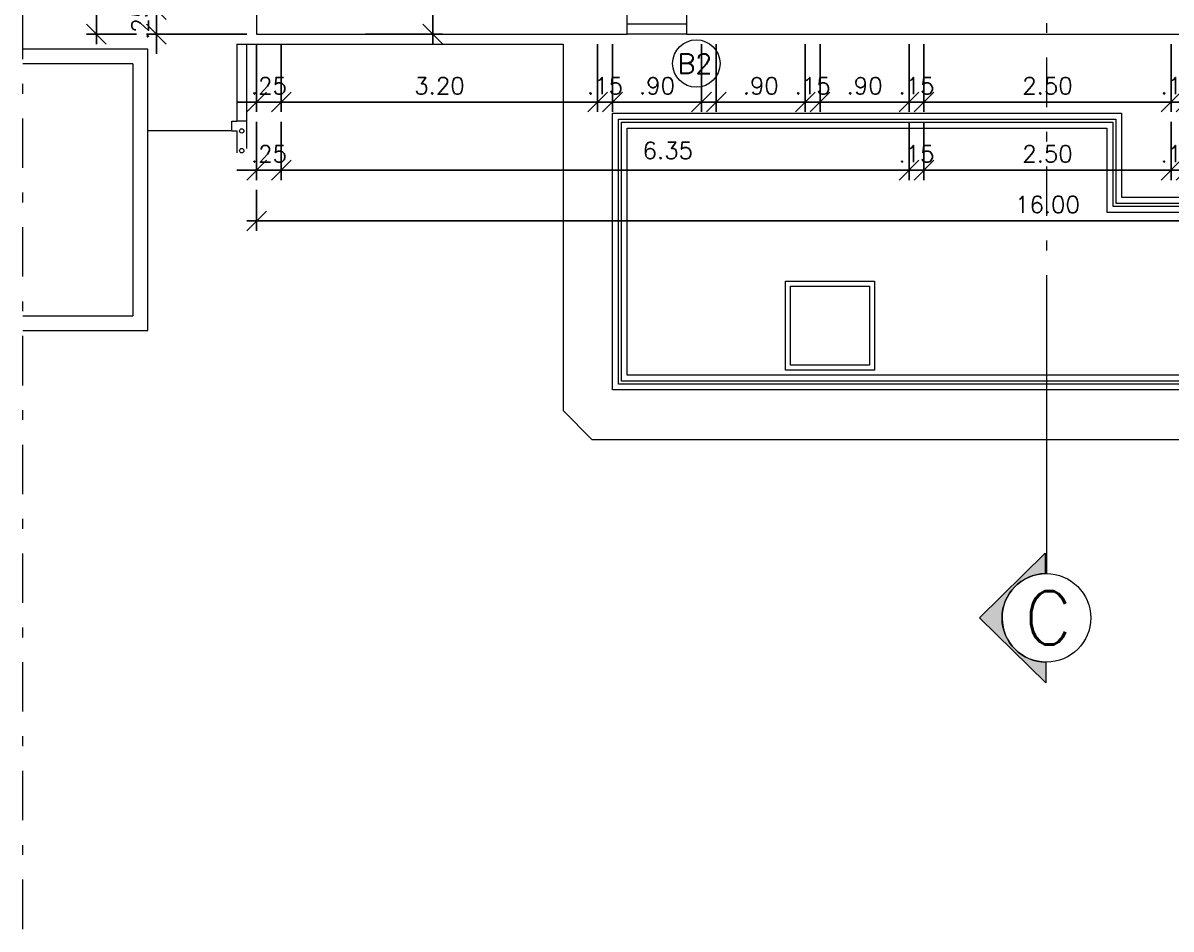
# Model space of a CAD drawing. Header units: millimetres. Extents: x 521 to 1055, y 261 to 520.
# Drawn here: x 563.33 to 574.94, y 277.91 to 287.08 of the extents above; entities that cross this region are included whole.
import ezdxf
from ezdxf.enums import TextEntityAlignment as Align

# ---------------------------------------------------------------- set-up
doc = ezdxf.new("R2010")
doc.units = ezdxf.units.MM
doc.linetypes.add('CONTINU', pattern=[0])
doc.linetypes.add('DASHDOTX2', pattern=[2, 1, -0.5, 0, -0.5])
doc.layers.add('0.1', color=8, linetype='Continuous', lineweight=13)
doc.styles.add('ROMANS', font='romans')
doc.styles.get("Standard").update_dxf_attribs({"font": 'romans.shx'})
doc.dimstyles.new('Fares Eng - 50', dxfattribs={"dimscale": 2, "dimtxt": 0.085, "dimasz": 0.1, "dimexe": 0.05, "dimexo": 0.05, "dimgap": 0.04, "dimtad": 1, "dimzin": 4, "dimdsep": 46, "dimtxsty": 'ROMANS', "dimblk1": 'OBLIQUE', "dimblk2": 'OBLIQUE', "dimsah": 1, "dimcen": 0.05, "dimdle": 0.05, "dimclrd": 8, "dimclre": 8, "dimclrt": 8, "dimaunit": 1, "dimadec": 0, "dimazin": 0, "dimtfac": 1, "dimtix": 1, "dimtmove": 2, "dimatfit": 0, "dimldrblk": 'OPEN90', "dimfxl": 1, "dimtolj": 1, "dimtzin": 0, "dimarcsym": 0})

# ---------------------------------------------------------------- blocks, each defined once
blk = doc.blocks.new('_OBLIQUE')
at = {"color": 0, "linetype": 'ByBlock'}
blk.add_line((-0.5, -0.5), (0.5, 0.5), dxfattribs=at)
blk = doc.blocks.new('*D1395')
at = {"layer": '0.1', "color": 8, "linetype": 'CONTINU', "lineweight": -2, "transparency": 16777216}
for p, q in [((565.938, 286.864), (565.938, 286.177)), ((569.138, 286.864), (569.138, 286.177)), ((565.838, 286.277), (569.238, 286.277))]:
    blk.add_line(p, q, dxfattribs=at)
at = {"layer": 'DEFPOINTS', "color": 0, "linetype": 'CONTINU', "lineweight": -2, "transparency": 16777216}
for p in [(565.938, 286.964), (569.138, 286.964), (569.138, 286.277)]:
    blk.add_point(p, dxfattribs=at)
at = {"layer": '0.1', "color": 8, "linetype": 'CONTINU', "lineweight": -2, "transparency": 16777216, "xscale": 0.2, "yscale": 0.2, "zscale": 0.2, "rotation": 180}
blk.add_blockref('_OBLIQUE', (565.938, 286.277), dxfattribs=at)
at = {"layer": '0.1', "color": 8, "linetype": 'CONTINU', "lineweight": -2, "transparency": 16777216, "xscale": 0.2, "yscale": 0.2, "zscale": 0.2}
blk.add_blockref('_OBLIQUE', (569.138, 286.277), dxfattribs=at)
at = {"layer": '0.1', "color": 8, "linetype": 'CONTINU', "transparency": 16777216, "insert": (567.538, 286.442), "char_height": 0.17, "attachment_point": 5, "style": 'ROMANS'}
blk.add_mtext('\\A1;3.20', dxfattribs=at)
blk = doc.blocks.new('_Open90')
at = {"color": 0, "linetype": 'ByBlock', "lineweight": -2}
for p, q in [((0, 0), (-1, 0)), ((-0.5, 0.5), (0, 0)), ((0, 0), (-0.5, -0.5))]:
    blk.add_line(p, q, dxfattribs=at)
blk = doc.blocks.new('*D1396')
at = {"layer": '0.1', "color": 8, "linetype": 'CONTINU', "lineweight": -2, "transparency": 16777216}
for p, q in [((569.138, 286.864), (569.138, 286.177)), ((569.288, 286.864), (569.288, 286.177)), ((569.138, 286.277), (568.938, 286.277)), ((569.288, 286.277), (569.138, 286.277)), ((569.288, 286.277), (569.488, 286.277))]:
    blk.add_line(p, q, dxfattribs=at)
at = {"layer": 'DEFPOINTS', "color": 0, "linetype": 'CONTINU', "lineweight": -2, "transparency": 16777216}
for p in [(569.138, 286.964), (569.288, 286.964), (569.138, 286.277)]:
    blk.add_point(p, dxfattribs=at)
at = {"layer": '0.1', "color": 8, "linetype": 'CONTINU', "lineweight": -2, "transparency": 16777216, "xscale": 0.2, "yscale": 0.2, "zscale": 0.2}
blk.add_blockref('_OBLIQUE', (569.138, 286.277), dxfattribs=at)
at = {"layer": '0.1', "color": 8, "linetype": 'CONTINU', "lineweight": -2, "transparency": 16777216, "xscale": 0.2, "yscale": 0.2, "zscale": 0.2, "rotation": 180}
blk.add_blockref('_OBLIQUE', (569.288, 286.277), dxfattribs=at)
at = {"layer": '0.1', "color": 8, "linetype": 'CONTINU', "transparency": 16777216, "insert": (569.213, 286.442), "char_height": 0.17, "attachment_point": 5, "style": 'ROMANS'}
blk.add_mtext('\\A1;.15', dxfattribs=at)
blk = doc.blocks.new('*D1397')
at = {"layer": '0.1', "color": 8, "linetype": 'CONTINU', "lineweight": -2, "transparency": 16777216}
for p, q in [((565.688, 286.864), (565.688, 286.177)), ((565.938, 286.864), (565.938, 286.177)), ((565.688, 286.277), (565.488, 286.277)), ((565.938, 286.277), (565.688, 286.277)), ((565.938, 286.277), (566.138, 286.277))]:
    blk.add_line(p, q, dxfattribs=at)
at = {"layer": 'DEFPOINTS', "color": 0, "linetype": 'CONTINU', "lineweight": -2, "transparency": 16777216}
for p in [(565.688, 286.964), (565.938, 286.964), (565.688, 286.277)]:
    blk.add_point(p, dxfattribs=at)
at = {"layer": '0.1', "color": 8, "linetype": 'CONTINU', "lineweight": -2, "transparency": 16777216, "xscale": 0.2, "yscale": 0.2, "zscale": 0.2}
blk.add_blockref('_OBLIQUE', (565.688, 286.277), dxfattribs=at)
at = {"layer": '0.1', "color": 8, "linetype": 'CONTINU', "lineweight": -2, "transparency": 16777216, "xscale": 0.2, "yscale": 0.2, "zscale": 0.2, "rotation": 180}
blk.add_blockref('_OBLIQUE', (565.938, 286.277), dxfattribs=at)
at = {"layer": '0.1', "color": 8, "linetype": 'CONTINU', "transparency": 16777216, "insert": (565.813, 286.442), "char_height": 0.17, "attachment_point": 5, "style": 'ROMANS'}
blk.add_mtext('\\A1;.25', dxfattribs=at)
blk = doc.blocks.new('*D1398')
at = {"layer": '0.1', "color": 8, "linetype": 'CONTINU', "lineweight": -2, "transparency": 16777216}
for p, q in [((569.288, 286.864), (569.288, 286.177)), ((570.188, 286.864), (570.188, 286.177)), ((569.188, 286.277), (570.288, 286.277))]:
    blk.add_line(p, q, dxfattribs=at)
at = {"layer": 'DEFPOINTS', "color": 0, "linetype": 'CONTINU', "lineweight": -2, "transparency": 16777216}
for p in [(569.288, 286.964), (570.188, 286.964), (570.188, 286.277)]:
    blk.add_point(p, dxfattribs=at)
at = {"layer": '0.1', "color": 8, "linetype": 'CONTINU', "lineweight": -2, "transparency": 16777216, "xscale": 0.2, "yscale": 0.2, "zscale": 0.2, "rotation": 180}
blk.add_blockref('_OBLIQUE', (569.288, 286.277), dxfattribs=at)
at = {"layer": '0.1', "color": 8, "linetype": 'CONTINU', "lineweight": -2, "transparency": 16777216, "xscale": 0.2, "yscale": 0.2, "zscale": 0.2}
blk.add_blockref('_OBLIQUE', (570.188, 286.277), dxfattribs=at)
at = {"layer": '0.1', "color": 8, "linetype": 'CONTINU', "transparency": 16777216, "insert": (569.738, 286.442), "char_height": 0.17, "attachment_point": 5, "style": 'ROMANS'}
blk.add_mtext('\\A1;.90', dxfattribs=at)
blk = doc.blocks.new('*D1399')
at = {"layer": '0.1', "color": 8, "linetype": 'CONTINU', "lineweight": -2, "transparency": 16777216}
for p, q in [((570.338, 286.864), (570.338, 286.177)), ((571.238, 286.864), (571.238, 286.177)), ((570.238, 286.277), (571.338, 286.277))]:
    blk.add_line(p, q, dxfattribs=at)
at = {"layer": 'DEFPOINTS', "color": 0, "linetype": 'CONTINU', "lineweight": -2, "transparency": 16777216}
for p in [(570.338, 286.964), (571.238, 286.964), (571.238, 286.277)]:
    blk.add_point(p, dxfattribs=at)
at = {"layer": '0.1', "color": 8, "linetype": 'CONTINU', "lineweight": -2, "transparency": 16777216, "xscale": 0.2, "yscale": 0.2, "zscale": 0.2, "rotation": 180}
blk.add_blockref('_OBLIQUE', (570.338, 286.277), dxfattribs=at)
at = {"layer": '0.1', "color": 8, "linetype": 'CONTINU', "lineweight": -2, "transparency": 16777216, "xscale": 0.2, "yscale": 0.2, "zscale": 0.2}
blk.add_blockref('_OBLIQUE', (571.238, 286.277), dxfattribs=at)
at = {"layer": '0.1', "color": 8, "linetype": 'CONTINU', "transparency": 16777216, "insert": (570.788, 286.442), "char_height": 0.17, "attachment_point": 5, "style": 'ROMANS'}
blk.add_mtext('\\A1;.90', dxfattribs=at)
blk = doc.blocks.new('*D1400')
at = {"layer": '0.1', "color": 8, "linetype": 'CONTINU', "lineweight": -2, "transparency": 16777216}
for p, q in [((571.238, 286.864), (571.238, 286.177)), ((571.388, 286.864), (571.388, 286.177)), ((571.238, 286.277), (571.038, 286.277)), ((571.238, 286.277), (571.388, 286.277)), ((571.388, 286.277), (571.588, 286.277))]:
    blk.add_line(p, q, dxfattribs=at)
at = {"layer": 'DEFPOINTS', "color": 0, "linetype": 'CONTINU', "lineweight": -2, "transparency": 16777216}
for p in [(571.238, 286.964), (571.388, 286.964), (571.388, 286.277)]:
    blk.add_point(p, dxfattribs=at)
at = {"layer": '0.1', "color": 8, "linetype": 'CONTINU', "lineweight": -2, "transparency": 16777216, "xscale": 0.2, "yscale": 0.2, "zscale": 0.2}
blk.add_blockref('_OBLIQUE', (571.238, 286.277), dxfattribs=at)
at = {"layer": '0.1', "color": 8, "linetype": 'CONTINU', "lineweight": -2, "transparency": 16777216, "xscale": 0.2, "yscale": 0.2, "zscale": 0.2, "rotation": 180}
blk.add_blockref('_OBLIQUE', (571.388, 286.277), dxfattribs=at)
at = {"layer": '0.1', "color": 8, "linetype": 'CONTINU', "transparency": 16777216, "insert": (571.313, 286.442), "char_height": 0.17, "attachment_point": 5, "style": 'ROMANS'}
blk.add_mtext('\\A1;.15', dxfattribs=at)
blk = doc.blocks.new('*D1401')
at = {"layer": '0.1', "color": 8, "linetype": 'CONTINU', "lineweight": -2, "transparency": 16777216}
for p, q in [((571.388, 286.864), (571.388, 286.177)), ((572.288, 286.864), (572.288, 286.177)), ((571.288, 286.277), (572.388, 286.277))]:
    blk.add_line(p, q, dxfattribs=at)
at = {"layer": 'DEFPOINTS', "color": 0, "linetype": 'CONTINU', "lineweight": -2, "transparency": 16777216}
for p in [(571.388, 286.964), (572.288, 286.964), (572.288, 286.277)]:
    blk.add_point(p, dxfattribs=at)
at = {"layer": '0.1', "color": 8, "linetype": 'CONTINU', "lineweight": -2, "transparency": 16777216, "xscale": 0.2, "yscale": 0.2, "zscale": 0.2, "rotation": 180}
blk.add_blockref('_OBLIQUE', (571.388, 286.277), dxfattribs=at)
at = {"layer": '0.1', "color": 8, "linetype": 'CONTINU', "lineweight": -2, "transparency": 16777216, "xscale": 0.2, "yscale": 0.2, "zscale": 0.2}
blk.add_blockref('_OBLIQUE', (572.288, 286.277), dxfattribs=at)
at = {"layer": '0.1', "color": 8, "linetype": 'CONTINU', "transparency": 16777216, "insert": (571.838, 286.442), "char_height": 0.17, "attachment_point": 5, "style": 'ROMANS'}
blk.add_mtext('\\A1;.90', dxfattribs=at)
blk = doc.blocks.new('*D1402')
at = {"layer": '0.1', "color": 8, "linetype": 'CONTINU', "lineweight": -2, "transparency": 16777216}
for p, q in [((572.288, 286.864), (572.288, 286.177)), ((572.438, 286.864), (572.438, 286.177)), ((572.288, 286.277), (572.088, 286.277)), ((572.288, 286.277), (572.438, 286.277)), ((572.438, 286.277), (572.638, 286.277))]:
    blk.add_line(p, q, dxfattribs=at)
at = {"layer": 'DEFPOINTS', "color": 0, "linetype": 'CONTINU', "lineweight": -2, "transparency": 16777216}
for p in [(572.288, 286.964), (572.438, 286.964), (572.438, 286.277)]:
    blk.add_point(p, dxfattribs=at)
at = {"layer": '0.1', "color": 8, "linetype": 'CONTINU', "lineweight": -2, "transparency": 16777216, "xscale": 0.2, "yscale": 0.2, "zscale": 0.2}
blk.add_blockref('_OBLIQUE', (572.288, 286.277), dxfattribs=at)
at = {"layer": '0.1', "color": 8, "linetype": 'CONTINU', "lineweight": -2, "transparency": 16777216, "xscale": 0.2, "yscale": 0.2, "zscale": 0.2, "rotation": 180}
blk.add_blockref('_OBLIQUE', (572.438, 286.277), dxfattribs=at)
at = {"layer": '0.1', "color": 8, "linetype": 'CONTINU', "transparency": 16777216, "insert": (572.363, 286.442), "char_height": 0.17, "attachment_point": 5, "style": 'ROMANS'}
blk.add_mtext('\\A1;.15', dxfattribs=at)
blk = doc.blocks.new('*D1403')
at = {"layer": '0.1', "color": 8, "linetype": 'CONTINU', "lineweight": -2, "transparency": 16777216}
for p, q in [((572.438, 286.864), (572.438, 286.177)), ((574.938, 286.864), (574.938, 286.177)), ((572.338, 286.277), (575.038, 286.277))]:
    blk.add_line(p, q, dxfattribs=at)
at = {"layer": 'DEFPOINTS', "color": 0, "linetype": 'CONTINU', "lineweight": -2, "transparency": 16777216}
for p in [(572.438, 286.964), (574.938, 286.964), (574.938, 286.277)]:
    blk.add_point(p, dxfattribs=at)
at = {"layer": '0.1', "color": 8, "linetype": 'CONTINU', "lineweight": -2, "transparency": 16777216, "xscale": 0.2, "yscale": 0.2, "zscale": 0.2, "rotation": 180}
blk.add_blockref('_OBLIQUE', (572.438, 286.277), dxfattribs=at)
at = {"layer": '0.1', "color": 8, "linetype": 'CONTINU', "lineweight": -2, "transparency": 16777216, "xscale": 0.2, "yscale": 0.2, "zscale": 0.2}
blk.add_blockref('_OBLIQUE', (574.938, 286.277), dxfattribs=at)
at = {"layer": '0.1', "color": 8, "linetype": 'CONTINU', "transparency": 16777216, "insert": (573.688, 286.442), "char_height": 0.17, "attachment_point": 5, "style": 'ROMANS'}
blk.add_mtext('\\A1;2.50', dxfattribs=at)
blk = doc.blocks.new('*D1404')
at = {"layer": '0.1', "color": 8, "linetype": 'CONTINU', "lineweight": -2, "transparency": 16777216}
for p, q in [((574.938, 286.864), (574.938, 286.177)), ((575.088, 286.864), (575.088, 286.177)), ((574.938, 286.277), (574.738, 286.277)), ((575.088, 286.277), (574.938, 286.277)), ((575.088, 286.277), (575.288, 286.277))]:
    blk.add_line(p, q, dxfattribs=at)
at = {"layer": 'DEFPOINTS', "color": 0, "linetype": 'CONTINU', "lineweight": -2, "transparency": 16777216}
for p in [(574.938, 286.964), (575.088, 286.964), (574.938, 286.277)]:
    blk.add_point(p, dxfattribs=at)
at = {"layer": '0.1', "color": 8, "linetype": 'CONTINU', "lineweight": -2, "transparency": 16777216, "xscale": 0.2, "yscale": 0.2, "zscale": 0.2}
blk.add_blockref('_OBLIQUE', (574.938, 286.277), dxfattribs=at)
at = {"layer": '0.1', "color": 8, "linetype": 'CONTINU', "lineweight": -2, "transparency": 16777216, "xscale": 0.2, "yscale": 0.2, "zscale": 0.2, "rotation": 180}
blk.add_blockref('_OBLIQUE', (575.088, 286.277), dxfattribs=at)
at = {"layer": '0.1', "color": 8, "linetype": 'CONTINU', "transparency": 16777216, "insert": (575.013, 286.442), "char_height": 0.17, "attachment_point": 5, "style": 'ROMANS'}
blk.add_mtext('\\A1;.15', dxfattribs=at)
blk = doc.blocks.new('*D1408')
at = {"layer": '0.1', "color": 8, "linetype": 'CONTINU', "lineweight": -2, "transparency": 16777216}
for p, q in [((565.938, 286.077), (565.938, 285.488)), ((572.288, 286.077), (572.288, 285.488)), ((565.838, 285.588), (572.388, 285.588))]:
    blk.add_line(p, q, dxfattribs=at)
at = {"layer": 'DEFPOINTS', "color": 0, "linetype": 'CONTINU', "lineweight": -2, "transparency": 16777216}
for p in [(565.938, 286.177), (572.288, 286.177), (572.288, 285.588)]:
    blk.add_point(p, dxfattribs=at)
at = {"layer": '0.1', "color": 8, "linetype": 'CONTINU', "lineweight": -2, "transparency": 16777216, "xscale": 0.2, "yscale": 0.2, "zscale": 0.2, "rotation": 180}
blk.add_blockref('_OBLIQUE', (565.938, 285.588), dxfattribs=at)
at = {"layer": '0.1', "color": 8, "linetype": 'CONTINU', "lineweight": -2, "transparency": 16777216, "xscale": 0.2, "yscale": 0.2, "zscale": 0.2}
blk.add_blockref('_OBLIQUE', (572.288, 285.588), dxfattribs=at)
at = {"layer": '0.1', "color": 8, "linetype": 'CONTINU', "transparency": 16777216, "insert": (569.848, 285.788), "char_height": 0.17, "attachment_point": 5, "style": 'ROMANS'}
blk.add_mtext('\\A1;6.35', dxfattribs=at)
blk = doc.blocks.new('*D1409')
at = {"layer": '0.1', "color": 8, "linetype": 'CONTINU', "lineweight": -2, "transparency": 16777216}
for p, q in [((565.688, 286.077), (565.688, 285.488)), ((565.938, 286.077), (565.938, 285.488)), ((565.688, 285.588), (565.488, 285.588)), ((565.688, 285.588), (565.938, 285.588)), ((565.938, 285.588), (566.138, 285.588))]:
    blk.add_line(p, q, dxfattribs=at)
at = {"layer": 'DEFPOINTS', "color": 0, "linetype": 'CONTINU', "lineweight": -2, "transparency": 16777216}
for p in [(565.688, 286.177), (565.938, 286.177), (565.938, 285.588)]:
    blk.add_point(p, dxfattribs=at)
at = {"layer": '0.1', "color": 8, "linetype": 'CONTINU', "lineweight": -2, "transparency": 16777216, "xscale": 0.2, "yscale": 0.2, "zscale": 0.2}
blk.add_blockref('_OBLIQUE', (565.688, 285.588), dxfattribs=at)
at = {"layer": '0.1', "color": 8, "linetype": 'CONTINU', "lineweight": -2, "transparency": 16777216, "xscale": 0.2, "yscale": 0.2, "zscale": 0.2, "rotation": 180}
blk.add_blockref('_OBLIQUE', (565.938, 285.588), dxfattribs=at)
at = {"layer": '0.1', "color": 8, "linetype": 'CONTINU', "transparency": 16777216, "insert": (565.813, 285.753), "char_height": 0.17, "attachment_point": 5, "style": 'ROMANS'}
blk.add_mtext('\\A1;.25', dxfattribs=at)
blk = doc.blocks.new('*D1410')
at = {"layer": '0.1', "color": 8, "linetype": 'CONTINU', "lineweight": -2, "transparency": 16777216}
for p, q in [((572.288, 286.077), (572.288, 285.488)), ((572.438, 286.077), (572.438, 285.488)), ((572.288, 285.588), (572.088, 285.588)), ((572.288, 285.588), (572.438, 285.588)), ((572.438, 285.588), (572.638, 285.588))]:
    blk.add_line(p, q, dxfattribs=at)
at = {"layer": 'DEFPOINTS', "color": 0, "linetype": 'CONTINU', "lineweight": -2, "transparency": 16777216}
for p in [(572.288, 286.177), (572.438, 286.177), (572.438, 285.588)]:
    blk.add_point(p, dxfattribs=at)
at = {"layer": '0.1', "color": 8, "linetype": 'CONTINU', "lineweight": -2, "transparency": 16777216, "xscale": 0.2, "yscale": 0.2, "zscale": 0.2}
blk.add_blockref('_OBLIQUE', (572.288, 285.588), dxfattribs=at)
at = {"layer": '0.1', "color": 8, "linetype": 'CONTINU', "lineweight": -2, "transparency": 16777216, "xscale": 0.2, "yscale": 0.2, "zscale": 0.2, "rotation": 180}
blk.add_blockref('_OBLIQUE', (572.438, 285.588), dxfattribs=at)
at = {"layer": '0.1', "color": 8, "linetype": 'CONTINU', "transparency": 16777216, "insert": (572.363, 285.753), "char_height": 0.17, "attachment_point": 5, "style": 'ROMANS'}
blk.add_mtext('\\A1;.15', dxfattribs=at)
blk = doc.blocks.new('*D1411')
at = {"layer": '0.1', "color": 8, "linetype": 'CONTINU', "lineweight": -2, "transparency": 16777216}
for p, q in [((572.438, 286.077), (572.438, 285.488)), ((574.938, 286.077), (574.938, 285.488)), ((572.338, 285.588), (575.038, 285.588))]:
    blk.add_line(p, q, dxfattribs=at)
at = {"layer": 'DEFPOINTS', "color": 0, "linetype": 'CONTINU', "lineweight": -2, "transparency": 16777216}
for p in [(572.438, 286.177), (574.938, 286.177), (574.938, 285.588)]:
    blk.add_point(p, dxfattribs=at)
at = {"layer": '0.1', "color": 8, "linetype": 'CONTINU', "lineweight": -2, "transparency": 16777216, "xscale": 0.2, "yscale": 0.2, "zscale": 0.2, "rotation": 180}
blk.add_blockref('_OBLIQUE', (572.438, 285.588), dxfattribs=at)
at = {"layer": '0.1', "color": 8, "linetype": 'CONTINU', "lineweight": -2, "transparency": 16777216, "xscale": 0.2, "yscale": 0.2, "zscale": 0.2}
blk.add_blockref('_OBLIQUE', (574.938, 285.588), dxfattribs=at)
at = {"layer": '0.1', "color": 8, "linetype": 'CONTINU', "transparency": 16777216, "insert": (573.688, 285.753), "char_height": 0.17, "attachment_point": 5, "style": 'ROMANS'}
blk.add_mtext('\\A1;2.50', dxfattribs=at)
blk = doc.blocks.new('*D1412')
at = {"layer": '0.1', "color": 8, "linetype": 'CONTINU', "lineweight": -2, "transparency": 16777216}
for p, q in [((574.938, 286.077), (574.938, 285.488)), ((575.088, 286.077), (575.088, 285.488)), ((574.938, 285.588), (574.738, 285.588)), ((574.938, 285.588), (575.088, 285.588)), ((575.088, 285.588), (575.288, 285.588))]:
    blk.add_line(p, q, dxfattribs=at)
at = {"layer": 'DEFPOINTS', "color": 0, "linetype": 'CONTINU', "lineweight": -2, "transparency": 16777216}
for p in [(574.938, 286.177), (575.088, 286.177), (575.088, 285.588)]:
    blk.add_point(p, dxfattribs=at)
at = {"layer": '0.1', "color": 8, "linetype": 'CONTINU', "lineweight": -2, "transparency": 16777216, "xscale": 0.2, "yscale": 0.2, "zscale": 0.2}
blk.add_blockref('_OBLIQUE', (574.938, 285.588), dxfattribs=at)
at = {"layer": '0.1', "color": 8, "linetype": 'CONTINU', "lineweight": -2, "transparency": 16777216, "xscale": 0.2, "yscale": 0.2, "zscale": 0.2, "rotation": 180}
blk.add_blockref('_OBLIQUE', (575.088, 285.588), dxfattribs=at)
at = {"layer": '0.1', "color": 8, "linetype": 'CONTINU', "transparency": 16777216, "insert": (575.013, 285.753), "char_height": 0.17, "attachment_point": 5, "style": 'ROMANS'}
blk.add_mtext('\\A1;.15', dxfattribs=at)
blk = doc.blocks.new('*D1634')
at = {"layer": '0.1', "color": 8, "linetype": 'CONTINU', "lineweight": -2, "transparency": 16777216}
for p, q in [((565.688, 285.388), (565.688, 284.975)), ((581.688, 285.389), (581.688, 284.975)), ((581.788, 285.075), (565.588, 285.075))]:
    blk.add_line(p, q, dxfattribs=at)
at = {"layer": 'DEFPOINTS', "color": 0, "linetype": 'CONTINU', "lineweight": -2, "transparency": 16777216}
for p in [(565.688, 285.488), (581.688, 285.489), (565.688, 285.075)]:
    blk.add_point(p, dxfattribs=at)
at = {"layer": '0.1', "color": 8, "linetype": 'CONTINU', "lineweight": -2, "transparency": 16777216, "xscale": 0.2, "yscale": 0.2, "zscale": 0.2, "rotation": 180}
blk.add_blockref('_OBLIQUE', (565.688, 285.075), dxfattribs=at)
at = {"layer": '0.1', "color": 8, "linetype": 'CONTINU', "lineweight": -2, "transparency": 16777216, "xscale": 0.2, "yscale": 0.2, "zscale": 0.2}
blk.add_blockref('_OBLIQUE', (581.688, 285.075), dxfattribs=at)
at = {"layer": '0.1', "color": 8, "linetype": 'CONTINU', "transparency": 16777216, "insert": (573.688, 285.24), "char_height": 0.17, "attachment_point": 5, "style": 'ROMANS'}
blk.add_mtext('\\A1;16.00', dxfattribs=at)
blk = doc.blocks.new('*D1423')
at = {"layer": '0.1', "color": 8, "linetype": 'CONTINU', "lineweight": -2, "transparency": 16777216}
for p, q in [((564.675, 287.214), (564.675, 287.414)), ((565.588, 287.214), (564.575, 287.214)), ((564.675, 287.214), (564.675, 286.964)), ((565.588, 286.964), (564.575, 286.964)), ((564.675, 286.964), (564.675, 286.764))]:
    blk.add_line(p, q, dxfattribs=at)
at = {"layer": 'DEFPOINTS', "color": 0, "linetype": 'CONTINU', "lineweight": -2, "transparency": 16777216}
for p in [(565.688, 287.214), (564.675, 286.964), (565.688, 286.964)]:
    blk.add_point(p, dxfattribs=at)
at = {"layer": '0.1', "color": 8, "linetype": 'CONTINU', "lineweight": -2, "transparency": 16777216, "xscale": 0.2, "yscale": 0.2, "zscale": 0.2}
for p, rotation in [((564.675, 287.214), 270), ((564.675, 286.964), 90)]:
    blk.add_blockref('_OBLIQUE', p, dxfattribs=dict(at, rotation=rotation))
at = {"layer": '0.1', "color": 8, "linetype": 'CONTINU', "transparency": 16777216, "insert": (564.51, 287.089), "char_height": 0.17, "attachment_point": 5, "rotation": 90, "style": 'ROMANS'}
blk.add_mtext('\\A1;.25', dxfattribs=at)
blk = doc.blocks.new('*D1429')
at = {"layer": '0.1', "color": 8, "linetype": 'CONTINU', "lineweight": -2, "transparency": 16777216}
for p, q in [((564.068, 286.864), (564.068, 337.064)), ((564.475, 336.964), (563.968, 336.964)), ((564.475, 286.964), (563.968, 286.964))]:
    blk.add_line(p, q, dxfattribs=at)
at = {"layer": 'DEFPOINTS', "color": 0, "linetype": 'CONTINU', "lineweight": -2, "transparency": 16777216}
for p in [(564.068, 336.964), (564.575, 336.964), (564.575, 286.964)]:
    blk.add_point(p, dxfattribs=at)
at = {"layer": '0.1', "color": 8, "linetype": 'CONTINU', "lineweight": -2, "transparency": 16777216, "xscale": 0.2, "yscale": 0.2, "zscale": 0.2}
for p, rotation in [((564.068, 336.964), 90), ((564.068, 286.964), 270)]:
    blk.add_blockref('_OBLIQUE', p, dxfattribs=dict(at, rotation=rotation))
at = {"layer": '0.1', "color": 8, "linetype": 'CONTINU', "transparency": 16777216, "insert": (563.903, 311.964), "char_height": 0.17, "attachment_point": 5, "rotation": 90, "style": 'ROMANS'}
blk.add_mtext('\\A1;50.00', dxfattribs=at)
blk = doc.blocks.new('*D1641')
at = {"layer": '0.1', "color": 8, "lineweight": -2, "transparency": 16777216}
for p, q in [((567.471, 288.064), (567.471, 286.864)), ((566.788, 287.964), (567.571, 287.964)), ((566.788, 286.964), (567.571, 286.964))]:
    blk.add_line(p, q, dxfattribs=at)
at = {"layer": 'DEFPOINTS', "color": 0, "lineweight": -2, "transparency": 16777216}
for p in [(566.688, 287.964), (566.688, 286.964), (567.471, 286.964)]:
    blk.add_point(p, dxfattribs=at)
at = {"layer": '0.1', "color": 8, "lineweight": -2, "transparency": 16777216, "xscale": 0.2, "yscale": 0.2, "zscale": 0.2}
for p, rotation in [((567.471, 287.964), 90), ((567.471, 286.964), 270)]:
    blk.add_blockref('_OBLIQUE', p, dxfattribs=dict(at, rotation=rotation))
at = {"layer": '0.1', "color": 8, "transparency": 16777216, "insert": (567.306, 287.464), "char_height": 0.17, "attachment_point": 5, "rotation": 90, "style": 'ROMANS'}
blk.add_mtext('\\A1;1.00', dxfattribs=at)
blk = doc.blocks.new('Cor-4A')
h = blk.add_hatch(color=1)
edge = h.paths.add_edge_path()
edge.add_line((-0.00005, -0.00732), (-0.00757, 0))
edge.add_line((-0.00757, 0), (-0.00014, 0.00731))
edge.add_line((-0.00014, 0.00731), (-0.00014, 0.005))
edge.add_arc((0, 0), 0.005, 91.6216, 269.468)
edge.add_line((-0.00005, -0.005), (-0.00005, -0.00732))
at = {"linetype": 'DASHDOTX2'}
blk.add_line((0, 0.03735), (0, 0.005), dxfattribs=at)
at = {"color": 1}
blk.add_lwpolyline([(-0.00005, -0.00732), (-0.00757, 0), (-0.00014, 0.00731), (-0.00014, 0.005, 0.98138), (-0.00005, -0.005)], format="xyb", close=True, dxfattribs=at)
blk.add_circle((0, 0), 0.005, dxfattribs=at)
at = {"color": 3, "style": 'ROMANS'}
blk.add_attdef('O', text='', height=0.006, rotation=90, dxfattribs=at).set_placement((0.00019, 0), align=Align.MIDDLE)

msp = doc.modelspace()

# ---------------------------------------------------------------- linework, layer by layer
at = {"layer": '0.1', "color": 8, "linetype": 'DASHDOTX2', "ltscale": 0.5}
for p, q in [((563.32502, 277.91074), (563.32502, 340.92222)), ((573.67694, 337.32691), (573.67694, 284.40546))]:
    msp.add_line(p, q, dxfattribs=at)
at = {"layer": '0.1', "color": 7}
for p, q in [((565.68774, 287.96448), (565.68774, 286.96448)), ((569.43774, 286.96448), (569.43774, 287.21448)), ((570.03774, 287.21448), (570.03774, 286.96448)), ((565.68774, 286.96448), (569.43774, 286.96448)), ((570.03774, 286.96448), (581.68774, 286.96448))]:
    msp.add_line(p, q, dxfattribs=at)
at = {"layer": '0.1', "color": 8, "linetype": 'CONTINU'}
for p, q in [((570.03774, 287.06448), (569.43774, 287.06448)), ((570.03774, 286.96448), (569.43774, 286.96448))]:
    msp.add_line(p, q, dxfattribs=at)
at = {"layer": '0.1', "color": 8}
for p, q in [((565.48774, 286.86448), (568.78774, 286.86448)), ((565.48774, 286.86448), (565.48774, 286.08519)), ((565.58774, 286.86448), (565.58774, 285.8059)), ((568.78774, 286.86448), (568.78774, 283.15737)), ((564.58774, 286.81286), (563.32502, 286.81286)), ((564.58774, 283.96448), (564.58774, 286.81286)), ((564.43774, 286.66286), (563.32502, 286.66286)), ((564.43774, 286.66286), (564.43774, 284.11448)), ((565.43774, 285.98519), (565.43774, 286.08519)), ((565.43774, 286.08519), (565.48774, 286.08519)), ((565.58774, 286.08519), (565.48774, 286.08519)), ((565.43774, 285.98519), (564.58774, 285.98519)), ((565.43774, 285.98519), (565.48774, 285.98519)), ((565.48774, 285.98519), (565.48774, 285.76448)), ((563.32502, 284.11448), (564.43774, 284.11448)), ((563.32502, 283.96448), (564.58774, 283.96448)), ((568.78774, 283.15737), (569.08063, 282.86448)), ((569.08063, 282.86448), (575.63774, 282.86448))]:
    msp.add_line(p, q, dxfattribs=at)
for points in [[(581.58774, 283.76448), (581.58774, 283.36448), (569.28774, 283.36448), (569.28774, 286.16448), (574.43774, 286.16448), (574.43774, 285.31448), (578.33774, 285.31448), (578.33774, 286.96448), (578.33774, 286.96448)], [(581.52774, 283.76448), (581.52774, 283.42448), (569.34774, 283.42448), (569.34774, 286.10448), (574.37774, 286.10448), (574.37774, 285.25448), (578.39774, 285.25448), (578.39774, 286.90448), (581.43774, 286.90448)], [(581.49774, 283.76448), (581.49774, 283.45448), (569.37774, 283.45448), (569.37774, 286.07448), (574.34774, 286.07448), (574.34774, 285.22448), (578.42774, 285.22448), (578.42774, 286.87448), (581.43774, 286.87448)], [(581.43774, 283.76448), (581.43774, 283.51448), (569.43774, 283.51448), (569.43774, 286.01448), (574.28774, 286.01448), (574.28774, 285.16448), (578.48774, 285.16448), (578.48774, 286.81448), (581.43774, 286.81448)]]:
    msp.add_lwpolyline(points, dxfattribs=at)
for points in [[(571.03774, 284.46448), (571.93774, 284.46448), (571.93774, 283.56448), (571.03774, 283.56448)], [(571.08774, 284.41448), (571.88774, 284.41448), (571.88774, 283.61448), (571.08774, 283.61448)]]:
    msp.add_lwpolyline(points, close=True, dxfattribs=at)
for centre, radius in [((570.13611, 286.66712), 0.23964), ((565.53774, 285.98519), 0.0225), ((565.53774, 285.78519), 0.0225)]:
    msp.add_circle(centre, radius, dxfattribs=at)

# ---------------------------------------------------------------- block references
ref = msp.add_blockref('Cor-4A', (573.67694, 281.0588), dxfattribs=dict(at, xscale=89.59999999999991, yscale=89.59999999999991, zscale=89.59999999999991))
ref.add_attrib('O', 'C', dxfattribs={"layer": '0', "color": 3, "height": 0.5376, "style": 'ROMANS'}).set_placement((573.69433, 281.0588), align=Align.MIDDLE)

# ---------------------------------------------------------------- texts
msp.add_text('B2', height=0.2, dxfattribs=at).set_placement((569.94551, 286.56561))

# ---------------------------------------------------------------- dimensions: what is measured, and where the dimension line sits
at = {"layer": '0.1', "color": 8, "linetype": 'CONTINU'}
for base, p1, p2, picture, middle in [((564.06768, 336.96448), (564.57539, 286.96448), (564.57539, 336.96448), '*D1429', (563.90268, 311.96448)), ((564.67539, 286.96448), (565.68774, 287.21448), (565.68774, 286.96448), '*D1423', (564.51039, 287.08948))]:
    dim = msp.add_linear_dim(base=base, p1=p1, p2=p2, angle=90, dimstyle='Fares Eng - 50', dxfattribs=at)
    dim.commit()
    dim.dimension.update_dxf_attribs({"geometry": picture, "text_midpoint": middle})
at = {"layer": '0.1', "color": 7}
dim = msp.add_linear_dim(base=(567.47062, 286.96448), p1=(566.68774, 287.96448), p2=(566.68774, 286.96448), angle=90, dimstyle='Fares Eng - 50', dxfattribs=at)
dim.commit()
dim.dimension.update_dxf_attribs({"geometry": '*D1641', "text_midpoint": (567.30562, 287.46448)})
at = {"layer": '0.1', "color": 8, "linetype": 'CONTINU'}
for base, p1, p2, picture, middle in [((565.68774, 286.27684), (565.93774, 286.96448), (565.68774, 286.96448), '*D1397', (565.81274, 286.44184)), ((569.13774, 286.27684), (565.93774, 286.96448), (569.13774, 286.96448), '*D1395', (567.53774, 286.44184)), ((569.13774, 286.27684), (569.28774, 286.96448), (569.13774, 286.96448), '*D1396', (569.21274, 286.44184)), ((570.18774, 286.27684), (569.28774, 286.96448), (570.18774, 286.96448), '*D1398', (569.73774, 286.44184)), ((571.23774, 286.27684), (570.33774, 286.96448), (571.23774, 286.96448), '*D1399', (570.78774, 286.44184)), ((571.38774, 286.27684), (571.23774, 286.96448), (571.38774, 286.96448), '*D1400', (571.31274, 286.44184)), ((572.28774, 286.27684), (571.38774, 286.96448), (572.28774, 286.96448), '*D1401', (571.83774, 286.44184)), ((572.43774, 286.27684), (572.28774, 286.96448), (572.43774, 286.96448), '*D1402', (572.36274, 286.44184)), ((574.93774, 286.27684), (572.43774, 286.96448), (574.93774, 286.96448), '*D1403', (573.68774, 286.44184)), ((574.93774, 286.27684), (575.08774, 286.96448), (574.93774, 286.96448), '*D1404', (575.01274, 286.44184)), ((565.93774, 285.58798), (565.68774, 286.17684), (565.93774, 286.17684), '*D1409', (565.81274, 285.75298)), ((572.43774, 285.58798), (572.28774, 286.17684), (572.43774, 286.17684), '*D1410', (572.36274, 285.75298)), ((574.93774, 285.58798), (572.43774, 286.17684), (574.93774, 286.17684), '*D1411', (573.68774, 285.75298)), ((575.08774, 285.58798), (574.93774, 286.17684), (575.08774, 286.17684), '*D1412', (575.01274, 285.75298)), ((565.68774, 285.07542), (581.68774, 285.48948), (565.68774, 285.48798), '*D1634', (573.68774, 285.24042))]:
    dim = msp.add_linear_dim(base=base, p1=p1, p2=p2, dimstyle='Fares Eng - 50', dxfattribs=at)
    dim.commit()
    dim.dimension.update_dxf_attribs({"geometry": picture, "text_midpoint": middle})
dim = msp.add_linear_dim(base=(572.28774, 285.58798), p1=(565.93774, 286.17684), p2=(572.28774, 286.17684), dimstyle='Fares Eng - 50', dxfattribs=at)
dim.commit()
dim.dimension.update_dxf_attribs({"geometry": '*D1408', "text_midpoint": (569.84824, 285.78798), "dimtype": 160})

doc.saveas('drawing.dxf')
